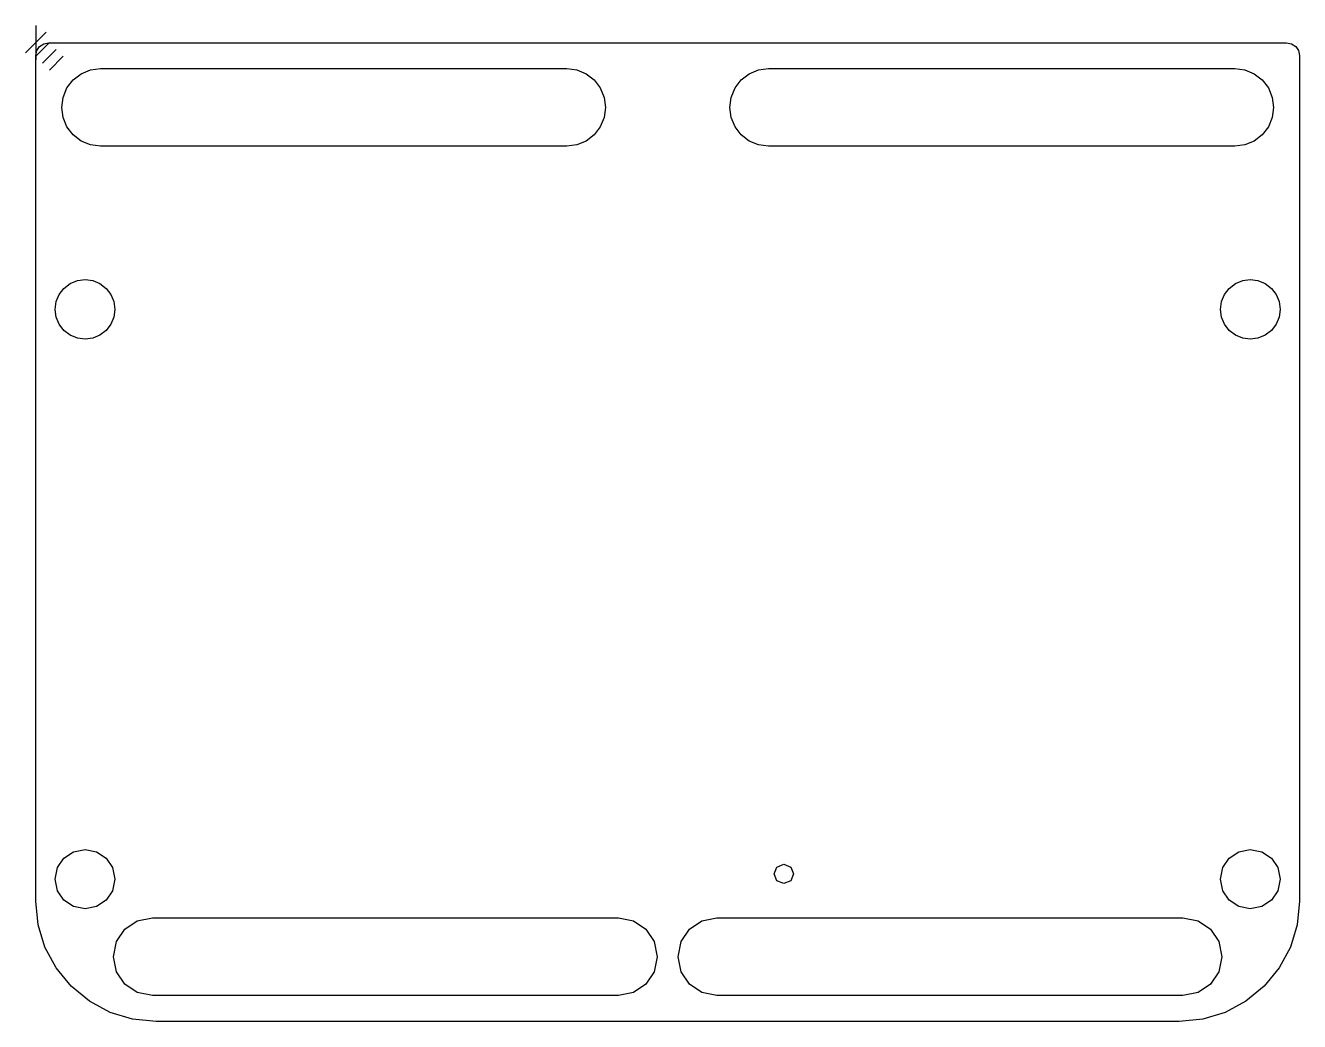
# Model space of a CAD drawing. Extents: x -0.8 to 97.6, y 221.4 to 298.3.
import ezdxf

# ---------------------------------------------------------------- set-up
doc = ezdxf.new("R2010")
doc.units = 0

msp = doc.modelspace()

# ---------------------------------------------------------------- linework, layer by layer
for p, q in [((0.005208, 295.994907), (0.083786, 296.384108)), ((0.083786, 296.384108), (0.298072, 296.701933)), ((0.298072, 296.701933), (0.615899, 296.916217)), ((0.615899, 296.916217), (1.005101, 296.994792)), ((1.005101, 296.994792), (96.594777, 296.994792)), ((96.594777, 296.994792), (96.983979, 296.916217)), ((96.983979, 296.916217), (97.301806, 296.701933)), ((97.301806, 296.701933), (97.516092, 296.384108)), ((97.516092, 296.384108), (97.59467, 295.994907)), ((0.005208, 230.701961), (0.005208, 295.994907)), ((97.59467, 295.994907), (97.59467, 230.701961)), ((2.888128, 294.121074), (3.504829, 294.59314)), ((3.504829, 294.59314), (4.222, 294.891186)), ((4.222, 294.891186), (5.00467, 294.995021)), ((5.00467, 294.995021), (41.000787, 294.995021)), ((41.000787, 294.995021), (41.783457, 294.891186)), ((41.783457, 294.891186), (42.500629, 294.59314)), ((42.500629, 294.59314), (43.11733, 294.121074)), ((54.482547, 294.121074), (55.099248, 294.59314)), ((55.099248, 294.59314), (55.81642, 294.891186)), ((55.81642, 294.891186), (56.59909, 294.995021)), ((56.59909, 294.995021), (92.595208, 294.995021)), ((92.595208, 294.995021), (93.377878, 294.891186)), ((93.377878, 294.891186), (94.095049, 294.59314)), ((94.095049, 294.59314), (94.71175, 294.121074)), ((2.105457, 292.765449), (2.406868, 293.495179)), ((2.406868, 293.495179), (2.888128, 294.121074)), ((43.11733, 294.121074), (43.598589, 293.495179)), ((43.598589, 293.495179), (43.9, 292.765449)), ((53.699877, 292.765449), (54.001288, 293.495179)), ((54.001288, 293.495179), (54.482547, 294.121074)), ((94.71175, 294.121074), (95.19301, 293.495179)), ((95.19301, 293.495179), (95.494421, 292.765449)), ((2.004987, 291.995338), (2.105457, 292.765449)), ((43.9, 292.765449), (44.00047, 291.995338)), ((53.599407, 291.995338), (53.699877, 292.765449)), ((95.494421, 292.765449), (95.594891, 291.995338)), ((2.105457, 291.225226), (2.004987, 291.995338)), ((44.00047, 291.995338), (43.9, 291.225226)), ((53.699877, 291.225226), (53.599407, 291.995338)), ((95.594891, 291.995338), (95.494421, 291.225226)), ((2.406868, 290.495496), (2.105457, 291.225226)), ((2.888128, 289.869601), (2.406868, 290.495496)), ((43.598589, 290.495496), (43.11733, 289.869601)), ((43.9, 291.225226), (43.598589, 290.495496)), ((54.001288, 290.495496), (53.699877, 291.225226)), ((54.482547, 289.869601), (54.001288, 290.495496)), ((95.19301, 290.495496), (94.71175, 289.869601)), ((95.494421, 291.225226), (95.19301, 290.495496)), ((3.504829, 289.397536), (2.888128, 289.869601)), ((4.222, 289.09949), (3.504829, 289.397536)), ((42.500629, 289.397536), (41.783457, 289.09949)), ((43.11733, 289.869601), (42.500629, 289.397536)), ((55.099248, 289.397536), (54.482547, 289.869601)), ((55.81642, 289.09949), (55.099248, 289.397536)), ((94.095049, 289.397536), (93.377878, 289.09949)), ((94.71175, 289.869601), (94.095049, 289.397536)), ((5.00467, 288.995654), (4.222, 289.09949)), ((41.000787, 288.995654), (5.00467, 288.995654)), ((41.783457, 289.09949), (41.000787, 288.995654)), ((56.59909, 288.995654), (55.81642, 289.09949)), ((92.595208, 288.995654), (56.59909, 288.995654)), ((93.377878, 289.09949), (92.595208, 288.995654)), ((2.654923, 278.388677), (3.214382, 278.619758)), ((3.214382, 278.619758), (3.8048, 278.696785)), ((3.8048, 278.696785), (4.395217, 278.619758)), ((4.395217, 278.619758), (4.954676, 278.388677)), ((92.64522, 278.388677), (93.204679, 278.619758)), ((93.204679, 278.619758), (93.795097, 278.696785)), ((93.795097, 278.696785), (94.385515, 278.619758)), ((94.385515, 278.619758), (94.944973, 278.388677)), ((1.584654, 276.997079), (1.813155, 277.546909)), ((1.813155, 277.546909), (2.175072, 278.019712)), ((2.175072, 278.019712), (2.654923, 278.388677)), ((4.954676, 278.388677), (5.434528, 278.019712)), ((5.434528, 278.019712), (5.796444, 277.546909)), ((5.796444, 277.546909), (6.024945, 276.997079)), ((91.574951, 276.997079), (91.803452, 277.546909)), ((91.803452, 277.546909), (92.165369, 278.019712)), ((92.165369, 278.019712), (92.64522, 278.388677)), ((94.944973, 278.388677), (95.424825, 278.019712)), ((95.424825, 278.019712), (95.786741, 277.546909)), ((95.786741, 277.546909), (96.015243, 276.997079)), ((1.505047, 276.397033), (1.584654, 276.997079)), ((6.024945, 276.997079), (6.104552, 276.397033)), ((91.495344, 276.397033), (91.574951, 276.997079)), ((96.015243, 276.997079), (96.09485, 276.397033)), ((1.584654, 275.796987), (1.505047, 276.397033)), ((1.505047, 276.397033), (1.505047, 276.397033)), ((1.813155, 275.247156), (1.584654, 275.796987)), ((6.024945, 275.796987), (5.796444, 275.247156)), ((6.104552, 276.397033), (6.024945, 275.796987)), ((91.574951, 275.796987), (91.495344, 276.397033)), ((91.495344, 276.397033), (91.495344, 276.397033)), ((91.803452, 275.247156), (91.574951, 275.796987)), ((96.015243, 275.796987), (95.786741, 275.247156)), ((96.09485, 276.397033), (96.015243, 275.796987)), ((2.175072, 274.774353), (1.813155, 275.247156)), ((2.654923, 274.405388), (2.175072, 274.774353)), ((5.434528, 274.774353), (4.954676, 274.405388)), ((5.796444, 275.247156), (5.434528, 274.774353)), ((92.165369, 274.774353), (91.803452, 275.247156)), ((92.64522, 274.405388), (92.165369, 274.774353)), ((95.424825, 274.774353), (94.944973, 274.405388)), ((95.786741, 275.247156), (95.424825, 274.774353)), ((3.214382, 274.174307), (2.654923, 274.405388)), ((3.8048, 274.09728), (3.214382, 274.174307)), ((4.395217, 274.174307), (3.8048, 274.09728)), ((4.954676, 274.405388), (4.395217, 274.174307)), ((93.204679, 274.174307), (92.64522, 274.405388)), ((93.795097, 274.09728), (93.204679, 274.174307)), ((94.385515, 274.174307), (93.795097, 274.09728)), ((94.944973, 274.405388), (94.385515, 274.174307)), ((2.179205, 234.026849), (2.910024, 234.519287)), ((2.910024, 234.519287), (3.80479, 234.699846)), ((3.80479, 234.699846), (4.699556, 234.519287)), ((4.699556, 234.519287), (5.430375, 234.026849)), ((92.169506, 234.026863), (92.900323, 234.519297)), ((92.900323, 234.519297), (93.795085, 234.699854)), ((93.795085, 234.699854), (94.689847, 234.519297)), ((94.689847, 234.519297), (95.420664, 234.026863)), ((1.505039, 232.401748), (1.686241, 233.296384)), ((1.686241, 233.296384), (2.179205, 234.026849)), ((5.430375, 234.026849), (5.92334, 233.296384)), ((5.92334, 233.296384), (6.104542, 232.401748)), ((57.019277, 232.805661), (57.239351, 233.33515)), ((57.239351, 233.33515), (57.769195, 233.554368)), ((57.769195, 233.554368), (58.299039, 233.33515)), ((58.299039, 233.33515), (58.519113, 232.805661)), ((91.495333, 232.401775), (91.676541, 233.296405)), ((91.676541, 233.296405), (92.169506, 234.026863)), ((95.420664, 234.026863), (95.913629, 233.296405)), ((95.913629, 233.296405), (96.094836, 232.401775)), ((1.686241, 231.507112), (1.505039, 232.401748)), ((1.505039, 232.401748), (1.505039, 232.401748)), ((6.104542, 232.401748), (5.92334, 231.507112)), ((57.239351, 232.276171), (57.019277, 232.805661)), ((57.019277, 232.805661), (57.019277, 232.805661)), ((57.769195, 232.056953), (57.239351, 232.276171)), ((58.299039, 232.276171), (57.769195, 232.056953)), ((58.519113, 232.805661), (58.299039, 232.276171)), ((91.676541, 231.507145), (91.495333, 232.401775)), ((91.495333, 232.401775), (91.495333, 232.401775)), ((96.094836, 232.401775), (95.913629, 231.507145)), ((2.179205, 230.776648), (1.686241, 231.507112)), ((5.92334, 231.507112), (5.430375, 230.776648)), ((92.169506, 230.776686), (91.676541, 231.507145)), ((95.913629, 231.507145), (95.420664, 230.776686)), ((0.185535, 228.879344), (0.005208, 230.701961)), ((2.910024, 230.284209), (2.179205, 230.776648)), ((3.80479, 230.103651), (2.910024, 230.284209)), ((4.699556, 230.284209), (3.80479, 230.103651)), ((5.430375, 230.776648), (4.699556, 230.284209)), ((92.900323, 230.284252), (92.169506, 230.776686)), ((93.795085, 230.103696), (92.900323, 230.284252)), ((94.689847, 230.284252), (93.795085, 230.103696)), ((95.420664, 230.776686), (94.689847, 230.284252)), ((97.59467, 230.701961), (97.414343, 228.879344)), ((7.836609, 229.166361), (9.004221, 229.402091)), ((9.004221, 229.402091), (45.00034, 229.402091)), ((9.004221, 229.402091), (9.004221, 229.402091)), ((45.00034, 229.402091), (46.167952, 229.166361)), ((51.431909, 229.166361), (52.599521, 229.402091)), ((52.599521, 229.402091), (88.595639, 229.402091)), ((88.595639, 229.402091), (89.763251, 229.166361)), ((0.713049, 227.143386), (0.185535, 228.879344)), ((6.240268, 227.57002), (6.883124, 228.523504)), ((6.883124, 228.523504), (7.836609, 229.166361)), ((46.167952, 229.166361), (47.121436, 228.523504)), ((47.121436, 228.523504), (47.764293, 227.57002)), ((49.835568, 227.57002), (50.478425, 228.523504)), ((50.478425, 228.523504), (51.431909, 229.166361)), ((89.763251, 229.166361), (90.716735, 228.523504)), ((90.716735, 228.523504), (91.359592, 227.57002)), ((97.414343, 228.879344), (96.886829, 227.143386)), ((6.004538, 226.402408), (6.240268, 227.57002)), ((47.764293, 227.57002), (48.000023, 226.402408)), ((49.599838, 226.402408), (49.835568, 227.57002)), ((91.359592, 227.57002), (91.595322, 226.402408)), ((1.567545, 225.542868), (0.713049, 227.143386)), ((6.240268, 225.234796), (6.004538, 226.402408)), ((48.000023, 226.402408), (47.764293, 225.234796)), ((49.835568, 225.234796), (49.599838, 226.402408)), ((91.595322, 226.402408), (91.359592, 225.234796)), ((96.886829, 227.143386), (96.032333, 225.542868)), ((2.728817, 224.126571), (1.567545, 225.542868)), ((96.032333, 225.542868), (94.871061, 224.126571)), ((6.883124, 224.281312), (6.240268, 225.234796)), ((47.764293, 225.234796), (47.121436, 224.281312)), ((50.478425, 224.281312), (49.835568, 225.234796)), ((91.359592, 225.234796), (90.716735, 224.281312)), ((4.145113, 222.965297), (2.728817, 224.126571)), ((7.836609, 223.638455), (6.883124, 224.281312)), ((9.004221, 223.402725), (7.836609, 223.638455)), ((45.00034, 223.402725), (9.004221, 223.402725)), ((46.167952, 223.638455), (45.00034, 223.402725)), ((47.121436, 224.281312), (46.167952, 223.638455)), ((51.431909, 223.638455), (50.478425, 224.281312)), ((52.599521, 223.402725), (51.431909, 223.638455)), ((88.595639, 223.402725), (52.599521, 223.402725)), ((89.763251, 223.638455), (88.595639, 223.402725)), ((88.595639, 223.402725), (88.595639, 223.402725)), ((90.716735, 224.281312), (89.763251, 223.638455)), ((94.871061, 224.126571), (93.454764, 222.965297)), ((5.74563, 222.110799), (4.145113, 222.965297)), ((93.454764, 222.965297), (91.854248, 222.110799)), ((7.481588, 221.583283), (5.74563, 222.110799)), ((9.304205, 221.402954), (7.481588, 221.583283)), ((88.295673, 221.402954), (9.304205, 221.402954)), ((90.11829, 221.583283), (88.295673, 221.402954)), ((91.854248, 222.110799), (90.11829, 221.583283))]:
    msp.add_line(p, q)
at = {"layer": 'Layer 1'}
for p, q in [((0, 298.322915), (0, 295.677085)), ((0.793749, 297.793749), (-0.793749, 296.206251)), ((1.058332, 297), (0, 295.941668)), ((1.587498, 296.470834), (0.529166, 295.412502)), ((2.116664, 295.941668), (1.058332, 294.883336))]:
    msp.add_line(p, q, dxfattribs=at)

doc.saveas('drawing.dxf')
